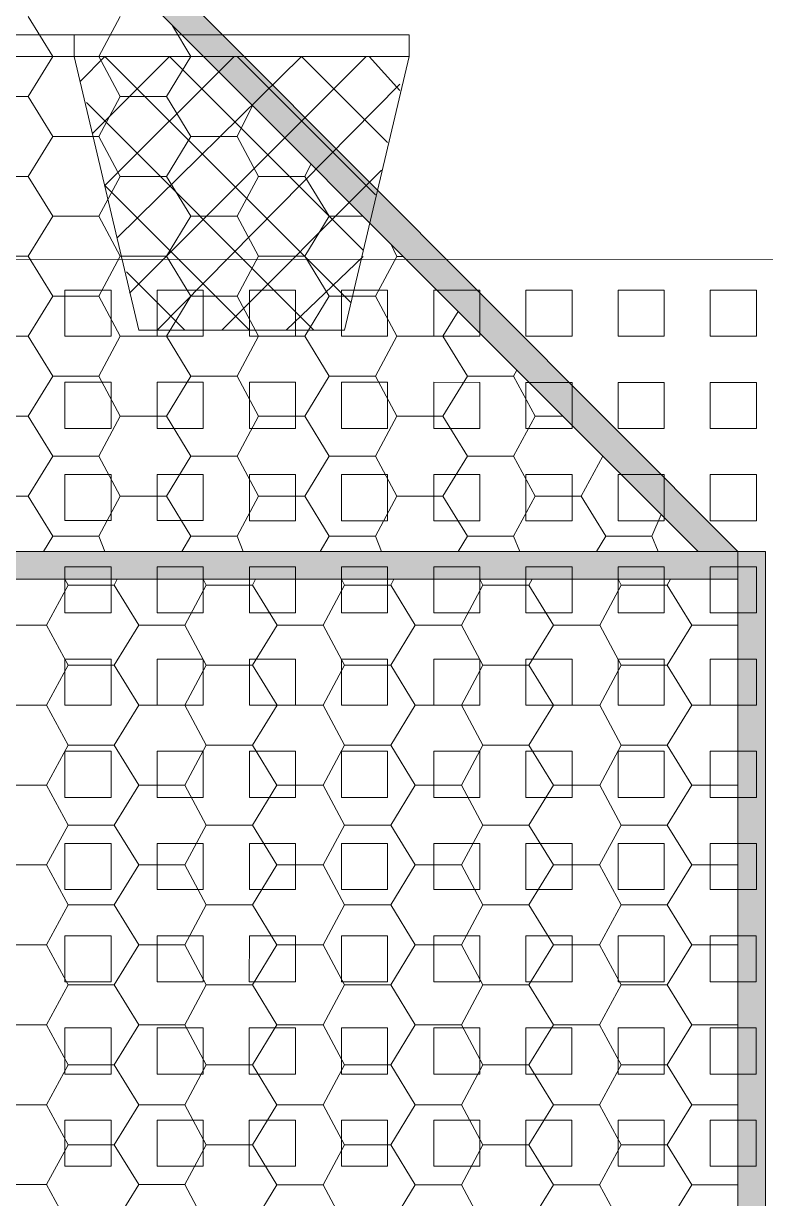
# Model space of a CAD drawing. Extents: x 3377 to 3790, y 1673 to 1846.
# Drawn here: x 3515.099 to 3516.121, y 1763.606 to 1765.223 of the extents above; entities that cross this region are included whole.
import ezdxf

# ---------------------------------------------------------------- set-up
doc = ezdxf.new("R2010")
doc.units = 0
doc.header["$LTSCALE"] = 2
for name, color, linetype, true_color in [('PDF7_0', 7, 'Continuous', 0xc6c6c6), ('PDF7_04-DETALHE', 7, 'Continuous', 0xc6c6c6), ('PDF7_COTAS', 7, 'Continuous', 0x8e8e8e)]:
    doc.layers.add(name, color=color, linetype=linetype, true_color=true_color)
doc.layers.add('PDF7_cor 1', color=7, linetype='Continuous')

msp = doc.modelspace()

# ---------------------------------------------------------------- linework, layer by layer
at = {"layer": 'PDF7_0', "lineweight": 0}
for points in [[(3515.1058, 1765.2325), (3515.1396, 1765.1775), (3515.2031, 1765.1775), (3515.2327, 1765.2325)], [(3515.3046, 1765.2198), (3515.33, 1765.1775), (3515.347, 1765.1775)], [(3515.0127, 1765.1775), (3515.0423, 1765.1225), (3515.1058, 1765.1225), (3515.1396, 1765.1775)], [(3515.2031, 1765.1775), (3515.2327, 1765.1225), (3515.2962, 1765.1225), (3515.33, 1765.1775)], [(3515.1058, 1765.1225), (3515.1396, 1765.0675), (3515.2031, 1765.0675), (3515.2327, 1765.1225)], [(3515.2962, 1765.1225), (3515.33, 1765.0675), (3515.3935, 1765.0675), (3515.4147, 1765.1098)], [(3515.0127, 1765.0675), (3515.0423, 1765.0125), (3515.1058, 1765.0125), (3515.1396, 1765.0675)], [(3515.2031, 1765.0675), (3515.2327, 1765.0125), (3515.2962, 1765.0125), (3515.33, 1765.0675)], [(3515.3935, 1765.0675), (3515.4231, 1765.0125), (3515.4866, 1765.0125), (3515.4951, 1765.0294)], [(3515.1058, 1765.0125), (3515.1396, 1764.9575), (3515.2031, 1764.9575), (3515.2327, 1765.0125)], [(3515.2962, 1765.0125), (3515.33, 1764.9575), (3515.3935, 1764.9575), (3515.4231, 1765.0125)], [(3515.4866, 1765.0125), (3515.5204, 1764.9575), (3515.567, 1764.9575)], [(3515.0127, 1764.9575), (3515.0423, 1764.9025), (3515.1057, 1764.9025), (3515.1396, 1764.9575)], [(3515.2031, 1764.9575), (3515.2327, 1764.9025), (3515.2962, 1764.9025), (3515.33, 1764.9575)], [(3515.3935, 1764.9575), (3515.4231, 1764.9025), (3515.4866, 1764.9025), (3515.5204, 1764.9575)], [(3515.6051, 1764.9194), (3515.6135, 1764.9024), (3515.622, 1764.9024)], [(3515.1057, 1764.9025), (3515.1396, 1764.8475), (3515.2031, 1764.8475), (3515.2327, 1764.9025)], [(3515.2962, 1764.9025), (3515.33, 1764.8475), (3515.3935, 1764.8474), (3515.4231, 1764.9025)], [(3515.4866, 1764.9025), (3515.5204, 1764.8474), (3515.5839, 1764.8474), (3515.6135, 1764.9024)], [(3515.0126, 1764.8475), (3515.0423, 1764.7925), (3515.1057, 1764.7925), (3515.1396, 1764.8475)], [(3515.2031, 1764.8475), (3515.2327, 1764.7925), (3515.2962, 1764.7924), (3515.33, 1764.8475)], [(3515.3935, 1764.8474), (3515.4231, 1764.7924), (3515.4866, 1764.7924), (3515.5204, 1764.8474)], [(3515.5839, 1764.8474), (3515.6135, 1764.7924), (3515.677, 1764.7924), (3515.6981, 1764.8263)], [(3515.1057, 1764.7925), (3515.1396, 1764.7374), (3515.2031, 1764.7374), (3515.2327, 1764.7925)], [(3515.2962, 1764.7924), (3515.33, 1764.7374), (3515.3935, 1764.7374), (3515.4231, 1764.7924)], [(3515.4866, 1764.7924), (3515.5204, 1764.7374), (3515.5839, 1764.7374), (3515.6135, 1764.7924)], [(3515.677, 1764.7924), (3515.7108, 1764.7374), (3515.7743, 1764.7374), (3515.7785, 1764.7459)], [(3515.0126, 1764.7375), (3515.0423, 1764.6824), (3515.1057, 1764.6824), (3515.1396, 1764.7374)], [(3515.2031, 1764.7374), (3515.2327, 1764.6824), (3515.2961, 1764.6824), (3515.33, 1764.7374)], [(3515.3935, 1764.7374), (3515.4231, 1764.6824), (3515.4866, 1764.6824), (3515.5204, 1764.7374)], [(3515.5839, 1764.7374), (3515.6135, 1764.6824), (3515.677, 1764.6824), (3515.7108, 1764.7374)], [(3515.7743, 1764.7374), (3515.8039, 1764.6824), (3515.842, 1764.6824)], [(3515.1057, 1764.6824), (3515.1396, 1764.6274), (3515.2031, 1764.6274), (3515.2327, 1764.6824)], [(3515.2961, 1764.6824), (3515.33, 1764.6274), (3515.3935, 1764.6274), (3515.4231, 1764.6824)], [(3515.4866, 1764.6824), (3515.5204, 1764.6274), (3515.5839, 1764.6274), (3515.6135, 1764.6824)], [(3515.677, 1764.6824), (3515.7108, 1764.6274), (3515.7743, 1764.6274), (3515.8039, 1764.6824)], [(3515.0126, 1764.6274), (3515.0423, 1764.5724), (3515.1057, 1764.5724), (3515.1396, 1764.6274)], [(3515.2031, 1764.6274), (3515.2327, 1764.5724), (3515.2961, 1764.5724), (3515.33, 1764.6274)], [(3515.3935, 1764.6274), (3515.4231, 1764.5724), (3515.4866, 1764.5724), (3515.5204, 1764.6274)], [(3515.5839, 1764.6274), (3515.6135, 1764.5724), (3515.677, 1764.5724), (3515.7108, 1764.6274)], [(3515.7743, 1764.6274), (3515.8039, 1764.5724), (3515.8674, 1764.5724), (3515.897, 1764.6274)], [(3515.1057, 1764.5724), (3515.1396, 1764.5174), (3515.203, 1764.5174), (3515.2115, 1764.4962)], [(3515.203, 1764.5174), (3515.2327, 1764.5724)], [(3515.2961, 1764.5724), (3515.33, 1764.5174), (3515.3935, 1764.5174), (3515.4019, 1764.4962)], [(3515.3935, 1764.5174), (3515.4231, 1764.5724)], [(3515.4866, 1764.5724), (3515.5204, 1764.5174), (3515.5839, 1764.5174), (3515.5923, 1764.4962)], [(3515.5839, 1764.5174), (3515.6135, 1764.5724)], [(3515.677, 1764.5724), (3515.7108, 1764.5174), (3515.7743, 1764.5174), (3515.7828, 1764.4962)], [(3515.7743, 1764.5174), (3515.8039, 1764.5724)], [(3515.8674, 1764.5724), (3515.9012, 1764.5174), (3515.9647, 1764.5174), (3515.9732, 1764.4962)], [(3515.9647, 1764.5174), (3515.9774, 1764.547)], [(3515.1269, 1764.4963), (3515.1396, 1764.5174)], [(3515.3173, 1764.4962), (3515.33, 1764.5174)], [(3515.5077, 1764.4962), (3515.5204, 1764.5174)], [(3515.6981, 1764.4962), (3515.7108, 1764.5174)], [(3515.8885, 1764.4962), (3515.9012, 1764.5174)], [(3515.1565, 1764.4582), (3515.1607, 1764.4497), (3515.2242, 1764.4497), (3515.2284, 1764.4582)], [(3515.3469, 1764.4582), (3515.3511, 1764.4497), (3515.4146, 1764.4497), (3515.4188, 1764.4582)], [(3515.5373, 1764.4581), (3515.5416, 1764.4497), (3515.605, 1764.4497), (3515.6093, 1764.4581)], [(3515.7277, 1764.4581), (3515.732, 1764.4497), (3515.7954, 1764.4497), (3515.7997, 1764.4581)], [(3515.9182, 1764.4581), (3515.9224, 1764.4497), (3515.9859, 1764.4497), (3515.9901, 1764.4581)], [(3515.0338, 1764.4497), (3515.0676, 1764.3947), (3515.1311, 1764.3947), (3515.1607, 1764.4497)], [(3515.2242, 1764.4497), (3515.258, 1764.3947), (3515.3215, 1764.3947), (3515.3511, 1764.4497)], [(3515.4146, 1764.4497), (3515.4485, 1764.3947), (3515.5119, 1764.3947), (3515.5416, 1764.4497)], [(3515.605, 1764.4497), (3515.6389, 1764.3947), (3515.7024, 1764.3947), (3515.732, 1764.4497)], [(3515.7954, 1764.4497), (3515.8293, 1764.3947), (3515.8928, 1764.3946), (3515.9224, 1764.4497)], [(3515.9859, 1764.4497), (3516.0197, 1764.3946), (3516.0832, 1764.3946), (3516.0832, 1764.3989)], [(3515.1311, 1764.3947), (3515.1607, 1764.3397), (3515.2242, 1764.3397), (3515.258, 1764.3947)], [(3515.3215, 1764.3947), (3515.3511, 1764.3397), (3515.4146, 1764.3397), (3515.4485, 1764.3947)], [(3515.5119, 1764.3947), (3515.5416, 1764.3397), (3515.605, 1764.3397), (3515.6389, 1764.3947)], [(3515.7024, 1764.3947), (3515.732, 1764.3396), (3515.7954, 1764.3396), (3515.8293, 1764.3947)], [(3515.8928, 1764.3946), (3515.9224, 1764.3396), (3515.9859, 1764.3396), (3516.0197, 1764.3946)], [(3516.0832, 1764.3946), (3516.0832, 1764.3946)], [(3515.0338, 1764.3397), (3515.0676, 1764.2847), (3515.1311, 1764.2847), (3515.1607, 1764.3397)], [(3515.2242, 1764.3397), (3515.258, 1764.2847), (3515.3215, 1764.2847), (3515.3511, 1764.3397)], [(3515.4146, 1764.3397), (3515.4485, 1764.2847), (3515.5119, 1764.2847), (3515.5416, 1764.3397)], [(3515.605, 1764.3397), (3515.6389, 1764.2846), (3515.7023, 1764.2846), (3515.732, 1764.3396)], [(3515.7954, 1764.3396), (3515.8293, 1764.2846), (3515.8928, 1764.2846), (3515.9224, 1764.3396)], [(3515.9859, 1764.3396), (3516.0197, 1764.2846), (3516.0832, 1764.2846), (3516.0832, 1764.2888)], [(3515.1311, 1764.2847), (3515.1607, 1764.2297), (3515.2242, 1764.2297), (3515.258, 1764.2847)], [(3515.3215, 1764.2847), (3515.3511, 1764.2297), (3515.4146, 1764.2297), (3515.4485, 1764.2847)], [(3515.5119, 1764.2847), (3515.5415, 1764.2296), (3515.605, 1764.2296), (3515.6389, 1764.2846)], [(3515.7023, 1764.2846), (3515.732, 1764.2296), (3515.7954, 1764.2296), (3515.8293, 1764.2846)], [(3515.8928, 1764.2846), (3515.9224, 1764.2296), (3515.9859, 1764.2296), (3516.0197, 1764.2846)], [(3516.0832, 1764.2846), (3516.0832, 1764.2846)], [(3515.0338, 1764.2297), (3515.0676, 1764.1747), (3515.1311, 1764.1747), (3515.1607, 1764.2297)], [(3515.2242, 1764.2297), (3515.258, 1764.1747), (3515.3215, 1764.1746), (3515.3511, 1764.2297)], [(3515.4146, 1764.2297), (3515.4484, 1764.1746), (3515.5119, 1764.1746), (3515.5415, 1764.2296)], [(3515.605, 1764.2296), (3515.6389, 1764.1746), (3515.7023, 1764.1746), (3515.732, 1764.2296)], [(3515.7954, 1764.2296), (3515.8293, 1764.1746), (3515.8928, 1764.1746), (3515.9224, 1764.2296)], [(3515.9859, 1764.2296), (3516.0197, 1764.1746), (3516.0832, 1764.1746), (3516.0832, 1764.1788)], [(3515.1311, 1764.1747), (3515.1607, 1764.1196), (3515.2242, 1764.1196), (3515.258, 1764.1747)], [(3515.3215, 1764.1746), (3515.3511, 1764.1196), (3515.4146, 1764.1196), (3515.4484, 1764.1746)], [(3515.5119, 1764.1746), (3515.5415, 1764.1196), (3515.605, 1764.1196), (3515.6389, 1764.1746)], [(3515.7023, 1764.1746), (3515.732, 1764.1196), (3515.7954, 1764.1196), (3515.8293, 1764.1746)], [(3515.8928, 1764.1746), (3515.9224, 1764.1196), (3515.9858, 1764.1196), (3516.0197, 1764.1746)], [(3516.0832, 1764.1746), (3516.0832, 1764.1746)], [(3515.0338, 1764.1197), (3515.0676, 1764.0646), (3515.1311, 1764.0646), (3515.1607, 1764.1196)], [(3515.2242, 1764.1196), (3515.258, 1764.0646), (3515.3215, 1764.0646), (3515.3511, 1764.1196)], [(3515.4146, 1764.1196), (3515.4484, 1764.0646), (3515.5119, 1764.0646), (3515.5415, 1764.1196)], [(3515.605, 1764.1196), (3515.6389, 1764.0646), (3515.7023, 1764.0646), (3515.732, 1764.1196)], [(3515.7954, 1764.1196), (3515.8293, 1764.0646), (3515.8927, 1764.0646), (3515.9224, 1764.1196)], [(3515.9858, 1764.1196), (3516.0197, 1764.0646), (3516.0832, 1764.0646), (3516.0832, 1764.0688)], [(3515.1311, 1764.0646), (3515.1607, 1764.0096), (3515.2242, 1764.0096), (3515.258, 1764.0646)], [(3515.3215, 1764.0646), (3515.3511, 1764.0096), (3515.4146, 1764.0096), (3515.4484, 1764.0646)], [(3515.5119, 1764.0646), (3515.5415, 1764.0096), (3515.605, 1764.0096), (3515.6389, 1764.0646)], [(3515.7023, 1764.0646), (3515.7319, 1764.0096), (3515.7954, 1764.0096), (3515.8293, 1764.0646)], [(3515.8927, 1764.0646), (3515.9224, 1764.0096), (3515.9858, 1764.0096), (3516.0197, 1764.0646)], [(3516.0832, 1764.0646), (3516.0832, 1764.0646)], [(3515.0338, 1764.0096), (3515.0676, 1763.9546), (3515.1311, 1763.9546), (3515.1607, 1764.0096)], [(3515.2242, 1764.0096), (3515.258, 1763.9546), (3515.3215, 1763.9546), (3515.3511, 1764.0096)], [(3515.4146, 1764.0096), (3515.4484, 1763.9546), (3515.5119, 1763.9546), (3515.5415, 1764.0096)], [(3515.605, 1764.0096), (3515.6388, 1763.9546), (3515.7023, 1763.9546), (3515.7319, 1764.0096)], [(3515.7954, 1764.0096), (3515.8293, 1763.9546), (3515.8927, 1763.9546), (3515.9224, 1764.0096)], [(3515.9858, 1764.0096), (3516.0197, 1763.9546), (3516.0832, 1763.9546), (3516.0832, 1763.9588)], [(3515.1311, 1763.9546), (3515.1607, 1763.8996), (3515.2242, 1763.8996), (3515.258, 1763.9546)], [(3515.3215, 1763.9546), (3515.3511, 1763.8996), (3515.4146, 1763.8996), (3515.4484, 1763.9546)], [(3515.5119, 1763.9546), (3515.5415, 1763.8996), (3515.605, 1763.8996), (3515.6388, 1763.9546)], [(3515.7023, 1763.9546), (3515.7319, 1763.8996), (3515.7954, 1763.8996), (3515.8293, 1763.9546)], [(3515.8927, 1763.9546), (3515.9224, 1763.8996), (3515.9858, 1763.8996), (3516.0197, 1763.9546)], [(3516.0832, 1763.9546), (3516.0832, 1763.9546)], [(3515.0337, 1763.8996), (3515.0676, 1763.8446), (3515.1311, 1763.8446), (3515.1607, 1763.8996)], [(3515.2242, 1763.8996), (3515.258, 1763.8446), (3515.3215, 1763.8446), (3515.3511, 1763.8996)], [(3515.4146, 1763.8996), (3515.4484, 1763.8446), (3515.5119, 1763.8446), (3515.5415, 1763.8996)], [(3515.605, 1763.8996), (3515.6388, 1763.8446), (3515.7023, 1763.8446), (3515.7319, 1763.8996)], [(3515.7954, 1763.8996), (3515.8293, 1763.8446), (3515.8927, 1763.8446), (3515.9224, 1763.8996)], [(3515.9858, 1763.8996), (3516.0197, 1763.8445), (3516.0831, 1763.8445), (3516.0831, 1763.8488)], [(3515.1311, 1763.8446), (3515.1607, 1763.7896), (3515.2242, 1763.7896), (3515.258, 1763.8446)], [(3515.3215, 1763.8446), (3515.3511, 1763.7896), (3515.4146, 1763.7896), (3515.4484, 1763.8446)], [(3515.5119, 1763.8446), (3515.5415, 1763.7896), (3515.605, 1763.7896), (3515.6388, 1763.8446)], [(3515.7023, 1763.8446), (3515.7319, 1763.7896), (3515.7954, 1763.7896), (3515.8293, 1763.8446)], [(3515.8927, 1763.8446), (3515.9223, 1763.7895), (3515.9858, 1763.7895), (3516.0197, 1763.8445)], [(3516.0831, 1763.8445), (3516.0831, 1763.8445)], [(3515.0337, 1763.7896), (3515.0676, 1763.7346), (3515.1311, 1763.7346), (3515.1607, 1763.7896)], [(3515.2242, 1763.7896), (3515.258, 1763.7346), (3515.3215, 1763.7346), (3515.3511, 1763.7896)], [(3515.4146, 1763.7896), (3515.4484, 1763.7346), (3515.5119, 1763.7346), (3515.5415, 1763.7896)], [(3515.605, 1763.7896), (3515.6388, 1763.7346), (3515.7023, 1763.7345), (3515.7319, 1763.7896)], [(3515.7954, 1763.7896), (3515.8293, 1763.7345), (3515.8927, 1763.7345), (3515.9223, 1763.7895)], [(3515.9858, 1763.7895), (3516.0197, 1763.7345), (3516.0831, 1763.7345), (3516.0831, 1763.7388)], [(3515.1311, 1763.7346), (3515.1607, 1763.6796), (3515.2241, 1763.6796), (3515.258, 1763.7346)], [(3515.3215, 1763.7346), (3515.3511, 1763.6796), (3515.4146, 1763.6796), (3515.4484, 1763.7346)], [(3515.5119, 1763.7346), (3515.5415, 1763.6795), (3515.605, 1763.6795), (3515.6388, 1763.7346)], [(3515.7023, 1763.7345), (3515.7319, 1763.6795), (3515.7954, 1763.6795), (3515.8293, 1763.7345)], [(3515.8927, 1763.7345), (3515.9223, 1763.6795), (3515.9858, 1763.6795), (3516.0197, 1763.7345)], [(3516.0831, 1763.7345), (3516.0831, 1763.7345)], [(3515.0337, 1763.6796), (3515.0676, 1763.6246), (3515.131, 1763.6246), (3515.1607, 1763.6796)], [(3515.2241, 1763.6796), (3515.258, 1763.6246), (3515.3215, 1763.6246), (3515.3511, 1763.6796)], [(3515.4146, 1763.6796), (3515.4484, 1763.6245), (3515.5119, 1763.6245), (3515.5415, 1763.6795)], [(3515.605, 1763.6795), (3515.6388, 1763.6245), (3515.7023, 1763.6245), (3515.7319, 1763.6795)], [(3515.7954, 1763.6795), (3515.8292, 1763.6245), (3515.8927, 1763.6245), (3515.9223, 1763.6795)], [(3515.9858, 1763.6795), (3516.0197, 1763.6245), (3516.0831, 1763.6245), (3516.0831, 1763.6287)], [(3515.131, 1763.6246), (3515.1607, 1763.5696), (3515.2241, 1763.5696), (3515.258, 1763.6246)], [(3515.3215, 1763.6246), (3515.3511, 1763.5695), (3515.4146, 1763.5695), (3515.4484, 1763.6245)], [(3515.5119, 1763.6245), (3515.5415, 1763.5695), (3515.605, 1763.5695), (3515.6388, 1763.6245)], [(3515.7023, 1763.6245), (3515.7319, 1763.5695), (3515.7954, 1763.5695), (3515.8292, 1763.6245)], [(3515.8927, 1763.6245), (3515.9223, 1763.5695), (3515.9858, 1763.5695), (3516.0197, 1763.6245)], [(3516.0831, 1763.6245), (3516.0831, 1763.6245)]]:
    msp.add_lwpolyline(points, dxfattribs=at)
at = {"layer": 'PDF7_0', "color": 7, "lineweight": 0}
for points in [[(3516.0832, 1764.4962), (3516.0832, 1764.4581), (3513.9844, 1764.4582), (3513.9844, 1764.4963)], [(3516.0832, 1764.4962), (3516.1213, 1764.4962), (3516.1211, 1762.3974), (3516.0831, 1762.3974)]]:
    msp.add_lwpolyline(points, close=True, dxfattribs=at)
msp.add_lwpolyline([(3516.0832, 1764.4962), (3516.0831, 1762.3974)], dxfattribs=at)
at = {"layer": 'PDF7_0', "color": 9, "true_color": 0xc1c1c1, "transparency": 33554559}
for points in [[(3514.0395, 1766.5401), (3513.9845, 1766.5401), (3516.0832, 1764.4962)], [(3513.9845, 1766.5401), (3516.0832, 1764.4962), (3516.0282, 1764.4962)], [(3516.0832, 1764.4962), (3513.9844, 1764.4963), (3516.0832, 1764.4581)], [(3513.9844, 1764.4963), (3516.0832, 1764.4581), (3513.9844, 1764.4582)], [(3516.0832, 1764.4962), (3516.1211, 1762.3974), (3516.0831, 1762.3974)], [(3516.1213, 1764.4962), (3516.0832, 1764.4962), (3516.1211, 1762.3974)]]:
    msp.add_solid(points, dxfattribs=at)
at = {"layer": 'PDF7_04-DETALHE', "lineweight": 0}
msp.add_lwpolyline([(3514.0352, 1764.8983), (3519.6081, 1764.8979), (3519.6079, 1762.3971)], dxfattribs=at)
for points in [[(3515.22, 1764.8559), (3515.22, 1764.7925), (3515.1565, 1764.7925), (3515.1565, 1764.8559)], [(3515.3469, 1764.8559), (3515.3469, 1764.7924), (3515.2835, 1764.7924), (3515.2835, 1764.8559)], [(3515.4739, 1764.8559), (3515.4739, 1764.7924), (3515.4104, 1764.7924), (3515.4104, 1764.8559)], [(3515.6008, 1764.8559), (3515.6008, 1764.7924), (3515.5374, 1764.7924), (3515.5374, 1764.8559)], [(3515.7278, 1764.8559), (3515.7278, 1764.7924), (3515.6643, 1764.7924), (3515.6643, 1764.8559)], [(3515.8547, 1764.8559), (3515.8547, 1764.7924), (3515.7912, 1764.7924), (3515.7912, 1764.8559)], [(3515.9817, 1764.8559), (3515.9817, 1764.7924), (3515.9182, 1764.7924), (3515.9182, 1764.8559)], [(3516.1086, 1764.8559), (3516.1086, 1764.7924), (3516.0451, 1764.7924), (3516.0451, 1764.8559)], [(3515.22, 1764.729), (3515.22, 1764.6655), (3515.1565, 1764.6655), (3515.1565, 1764.729)], [(3515.3469, 1764.729), (3515.3469, 1764.6655), (3515.2835, 1764.6655), (3515.2835, 1764.729)], [(3515.4739, 1764.729), (3515.4739, 1764.6655), (3515.4104, 1764.6655), (3515.4104, 1764.729)], [(3515.6008, 1764.729), (3515.6008, 1764.6655), (3515.5373, 1764.6655), (3515.5373, 1764.729)], [(3515.7278, 1764.7289), (3515.7278, 1764.6655), (3515.6643, 1764.6655), (3515.6643, 1764.729)], [(3515.8547, 1764.7289), (3515.8547, 1764.6655), (3515.7912, 1764.6655), (3515.7912, 1764.7289)], [(3515.9817, 1764.7289), (3515.9816, 1764.6655), (3515.9182, 1764.6655), (3515.9182, 1764.7289)], [(3516.1086, 1764.7289), (3516.1086, 1764.6654), (3516.0451, 1764.6655), (3516.0451, 1764.7289)], [(3515.22, 1764.602), (3515.22, 1764.5386), (3515.1565, 1764.5386), (3515.1565, 1764.602)], [(3515.3469, 1764.602), (3515.3469, 1764.5386), (3515.2834, 1764.5386), (3515.2834, 1764.602)], [(3515.4739, 1764.602), (3515.4739, 1764.5385), (3515.4104, 1764.5385), (3515.4104, 1764.602)], [(3515.6008, 1764.602), (3515.6008, 1764.5385), (3515.5373, 1764.5385), (3515.5373, 1764.602)], [(3515.7278, 1764.602), (3515.7278, 1764.5385), (3515.6643, 1764.5385), (3515.6643, 1764.602)], [(3515.8547, 1764.602), (3515.8547, 1764.5385), (3515.7912, 1764.5385), (3515.7912, 1764.602)], [(3515.9816, 1764.602), (3515.9816, 1764.5385), (3515.9182, 1764.5385), (3515.9182, 1764.602)], [(3516.1086, 1764.602), (3516.1086, 1764.5385), (3516.0451, 1764.5385), (3516.0451, 1764.602)], [(3515.22, 1764.4751), (3515.22, 1764.4116), (3515.1565, 1764.4116), (3515.1565, 1764.4751)], [(3515.3469, 1764.4751), (3515.3469, 1764.4116), (3515.2834, 1764.4116), (3515.2834, 1764.4751)], [(3515.4739, 1764.4751), (3515.4739, 1764.4116), (3515.4104, 1764.4116), (3515.4104, 1764.4751)], [(3515.6008, 1764.4751), (3515.6008, 1764.4116), (3515.5373, 1764.4116), (3515.5373, 1764.4751)], [(3515.7277, 1764.4751), (3515.7277, 1764.4116), (3515.6643, 1764.4116), (3515.6643, 1764.4751)], [(3515.8547, 1764.475), (3515.8547, 1764.4116), (3515.7912, 1764.4116), (3515.7912, 1764.4751)], [(3515.9816, 1764.475), (3515.9816, 1764.4116), (3515.9182, 1764.4116), (3515.9182, 1764.475)], [(3516.1086, 1764.475), (3516.1086, 1764.4116), (3516.0451, 1764.4116), (3516.0451, 1764.475)], [(3515.22, 1764.3481), (3515.22, 1764.2847), (3515.1565, 1764.2847), (3515.1565, 1764.3481)], [(3515.3469, 1764.3481), (3515.3469, 1764.2847), (3515.2834, 1764.2847), (3515.2834, 1764.3481)], [(3515.4738, 1764.3481), (3515.4738, 1764.2847), (3515.4104, 1764.2847), (3515.4104, 1764.3481)], [(3515.6008, 1764.3481), (3515.6008, 1764.2846), (3515.5373, 1764.2847), (3515.5373, 1764.3481)], [(3515.7277, 1764.3481), (3515.7277, 1764.2846), (3515.6643, 1764.2846), (3515.6643, 1764.3481)], [(3515.8547, 1764.3481), (3515.8547, 1764.2846), (3515.7912, 1764.2846), (3515.7912, 1764.3481)], [(3515.9816, 1764.3481), (3515.9816, 1764.2846), (3515.9182, 1764.2846), (3515.9182, 1764.3481)], [(3516.1086, 1764.3481), (3516.1086, 1764.2846), (3516.0451, 1764.2846), (3516.0451, 1764.3481)], [(3515.22, 1764.2212), (3515.2199, 1764.1577), (3515.1565, 1764.1577), (3515.1565, 1764.2212)], [(3515.3469, 1764.2212), (3515.3469, 1764.1577), (3515.2834, 1764.1577), (3515.2834, 1764.2212)], [(3515.4738, 1764.2212), (3515.4738, 1764.1577), (3515.4104, 1764.1577), (3515.4104, 1764.2212)], [(3515.6008, 1764.2212), (3515.6008, 1764.1577), (3515.5373, 1764.1577), (3515.5373, 1764.2212)], [(3515.7277, 1764.2212), (3515.7277, 1764.1577), (3515.6643, 1764.1577), (3515.6643, 1764.2212)], [(3515.8547, 1764.2212), (3515.8547, 1764.1577), (3515.7912, 1764.1577), (3515.7912, 1764.2212)], [(3515.9816, 1764.2211), (3515.9816, 1764.1577), (3515.9181, 1764.1577), (3515.9181, 1764.2212)], [(3516.1086, 1764.2211), (3516.1086, 1764.1577), (3516.0451, 1764.1577), (3516.0451, 1764.2211)], [(3515.2199, 1764.0943), (3515.2199, 1764.0308), (3515.1565, 1764.0308), (3515.1565, 1764.0943)], [(3515.3469, 1764.0942), (3515.3469, 1764.0308), (3515.2834, 1764.0308), (3515.2834, 1764.0943)], [(3515.4738, 1764.0942), (3515.4738, 1764.0308), (3515.4104, 1764.0308), (3515.4104, 1764.0942)], [(3515.6008, 1764.0942), (3515.6008, 1764.0308), (3515.5373, 1764.0308), (3515.5373, 1764.0942)], [(3515.7277, 1764.0942), (3515.7277, 1764.0307), (3515.6642, 1764.0308), (3515.6642, 1764.0942)], [(3515.8547, 1764.0942), (3515.8547, 1764.0307), (3515.7912, 1764.0307), (3515.7912, 1764.0942)], [(3515.9816, 1764.0942), (3515.9816, 1764.0307), (3515.9181, 1764.0307), (3515.9181, 1764.0942)], [(3516.1086, 1764.0942), (3516.1086, 1764.0307), (3516.0451, 1764.0307), (3516.0451, 1764.0942)], [(3515.2199, 1763.9673), (3515.2199, 1763.9038), (3515.1565, 1763.9038), (3515.1565, 1763.9673)], [(3515.3469, 1763.9673), (3515.3469, 1763.9038), (3515.2834, 1763.9038), (3515.2834, 1763.9673)], [(3515.4738, 1763.9673), (3515.4738, 1763.9038), (3515.4103, 1763.9038), (3515.4104, 1763.9673)], [(3515.6008, 1763.9673), (3515.6008, 1763.9038), (3515.5373, 1763.9038), (3515.5373, 1763.9673)], [(3515.7277, 1763.9673), (3515.7277, 1763.9038), (3515.6642, 1763.9038), (3515.6642, 1763.9673)], [(3515.8547, 1763.9673), (3515.8547, 1763.9038), (3515.7912, 1763.9038), (3515.7912, 1763.9673)], [(3515.9816, 1763.9673), (3515.9816, 1763.9038), (3515.9181, 1763.9038), (3515.9181, 1763.9673)], [(3516.1085, 1763.9673), (3516.1085, 1763.9038), (3516.0451, 1763.9038), (3516.0451, 1763.9673)], [(3515.2199, 1763.8404), (3515.2199, 1763.7769), (3515.1564, 1763.7769), (3515.1565, 1763.8404)], [(3515.3469, 1763.8404), (3515.3469, 1763.7769), (3515.2834, 1763.7769), (3515.2834, 1763.8404)], [(3515.4738, 1763.8403), (3515.4738, 1763.7769), (3515.4103, 1763.7769), (3515.4103, 1763.8404)], [(3515.6008, 1763.8403), (3515.6008, 1763.7769), (3515.5373, 1763.7769), (3515.5373, 1763.8403)], [(3515.7277, 1763.8403), (3515.7277, 1763.7769), (3515.6642, 1763.7769), (3515.6642, 1763.8403)], [(3515.8546, 1763.8403), (3515.8546, 1763.7769), (3515.7912, 1763.7769), (3515.7912, 1763.8403)], [(3515.9816, 1763.8403), (3515.9816, 1763.7768), (3515.9181, 1763.7768), (3515.9181, 1763.8403)], [(3516.1085, 1763.8403), (3516.1085, 1763.7768), (3516.0451, 1763.7768), (3516.0451, 1763.8403)], [(3515.2199, 1763.7134), (3515.2199, 1763.6499), (3515.1564, 1763.65), (3515.1564, 1763.7134)], [(3515.3469, 1763.7134), (3515.3469, 1763.6499), (3515.2834, 1763.6499), (3515.2834, 1763.7134)], [(3515.4738, 1763.7134), (3515.4738, 1763.6499), (3515.4103, 1763.6499), (3515.4103, 1763.7134)], [(3515.6008, 1763.7134), (3515.6007, 1763.6499), (3515.5373, 1763.6499), (3515.5373, 1763.7134)], [(3515.7277, 1763.7134), (3515.7277, 1763.6499), (3515.6642, 1763.6499), (3515.6642, 1763.7134)], [(3515.8546, 1763.7134), (3515.8546, 1763.6499), (3515.7912, 1763.6499), (3515.7912, 1763.7134)], [(3515.9816, 1763.7134), (3515.9816, 1763.6499), (3515.9181, 1763.6499), (3515.9181, 1763.7134)], [(3516.1085, 1763.7134), (3516.1085, 1763.6499), (3516.0451, 1763.6499), (3516.0451, 1763.7134)]]:
    msp.add_lwpolyline(points, close=True, dxfattribs=at)
at = {"layer": 'PDF7_cor 1', "lineweight": 0}
for points in [[(3515.0169, 1765.1775), (3515.6305, 1765.1775), (3515.6305, 1765.2071), (3515.0169, 1765.2072)], [(3515.6305, 1765.1775), (3515.5416, 1764.8009), (3515.2581, 1764.8009), (3515.1692, 1765.1775), (3515.1692, 1765.2071)], [(3515.55, 1764.839), (3515.2116, 1765.1775), (3515.1777, 1765.1437)], [(3515.567, 1764.9109), (3515.3004, 1765.1775), (3515.1946, 1765.0717)], [(3515.4104, 1764.8009), (3515.2115, 1764.9998), (3515.3893, 1765.1775)], [(3515.6008, 1765.059), (3515.4824, 1765.1775), (3515.2285, 1764.9279)], [(3515.2454, 1764.8517), (3515.5712, 1765.1775)], [(3515.5839, 1764.9871), (3515.3935, 1765.1775)], [(3515.6178, 1765.1309), (3515.5755, 1765.1775)], [(3515.2835, 1764.8009), (3515.6178, 1765.1394)], [(3515.4993, 1764.8009), (3515.1862, 1765.114)], [(3515.3723, 1764.8009), (3515.5924, 1765.0209)], [(3515.4612, 1764.8009), (3515.567, 1764.9024)], [(3515.3215, 1764.8009), (3515.2412, 1764.8813)]]:
    msp.add_lwpolyline(points, dxfattribs=at)
at = {"layer": 'PDF7_COTAS', "color": 7, "lineweight": 0}
msp.add_lwpolyline([(3513.9845, 1766.5401), (3513.9845, 1766.5994), (3516.0832, 1764.4962), (3516.0282, 1764.4962)], close=True, dxfattribs=at)

doc.saveas('drawing.dxf')
